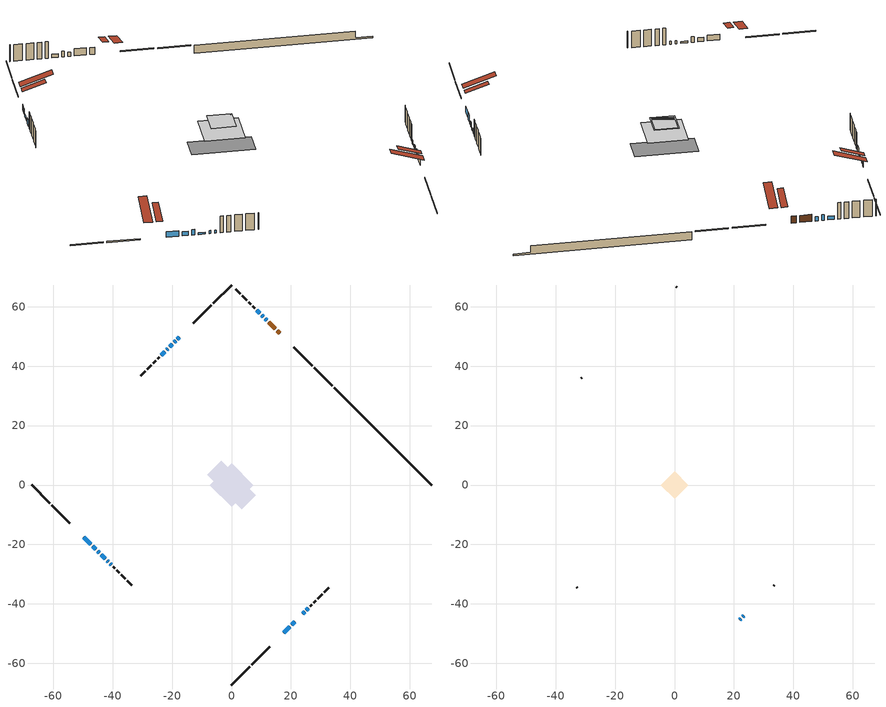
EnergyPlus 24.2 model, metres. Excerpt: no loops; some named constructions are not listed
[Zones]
conditioned space
 floor adiabatic (AdiabaticFloorConstruction): -7.36,0 0,7.36 7.36,0 0,-7.36 z3.05
 floor foundation (Slab1 construction): -8.19,3.48 -3.48,8.19 8.19,-3.48 3.48,-8.19 z-1.77
 wall outside (RimJoist1 construction): 0,-67.33 6.1,-61.23 / -67.33,0 -61.23,-6.1 / 0,67.33 -6.1,61.23 / 33.91,33.42 27.81,39.52 z0.61:0.91
 wall outside (RimJoist2 construction): 6.76,-60.57 12.9,-54.43 / -60.57,-6.76 -54.43,-12.9 / -6.76,60.57 -12.9,54.43 / 27.15,40.18 21.01,46.32 z0.61:0.91
 wall outside (AdiabaticWallConstruction 1): 16.3,51.03 15.37,51.96 / 14.72,52.61 12.51,54.81 z0.61:2.64
 wall outside (AdiabaticWallConstruction): 11.86,55.47 11.32,56.01 / -46.76,-20.57 -45.68,-21.65 / 25.24,-42.09 25.78,-41.55 z0.61:1.83; 10.66,56.67 10.23,57.1 / -17.61,49.71 -18.19,49.14 / -18.85,48.48 -19.28,48.05 / 17.62,-49.71 19.63,-47.7 / -49.71,-17.62 -47.41,-19.92 / -45.02,-22.31 -44.44,-22.88 / -22.47,44.86 -23.62,43.71 z0.61:2.24; 20.28,-47.04 21.36,-45.97 z0.61:2.59; -19.93,47.39 -20.8,46.53 z0.61:1.32; -21.45,45.88 -21.82,45.51 z0.61:1.17; 24.04,-43.29 24.58,-42.75 z0.61:1.22; -43.79,-23.54 -42.49,-24.83 z0.61:1.12; -41.84,-25.49 -41.48,-25.85 / -40.83,-26.5 -40.47,-26.86 z0.61:1.47; 9.57,57.75 8.42,58.91 z0.61:1.68
 wall outside (Wall1 construction): 26.43,-40.9 27,-40.33 / -39.82,-27.51 -39.25,-28.08 / -24.28,43.05 -24.84,42.49 / 7.77,59.56 7.2,60.13 z0.61:5.49
 wall outside (Wall2 construction): 27.65,-39.68 28.44,-38.88 / -38.6,-28.73 -37.8,-29.52 / -25.5,41.83 -26.29,41.04 / 6.55,60.78 5.75,61.57 z0.61:5.49
 wall outside (Wall3 construction): 29.1,-38.23 30.53,-36.8 / -37.15,-30.18 -35.72,-31.61 / -26.95,40.38 -28.37,38.95 / 5.1,62.23 3.67,63.66 z0.61:5.49
 wall outside (Wall4 construction): 31.18,-36.15 32.75,-34.58 / -35.07,-32.26 -33.5,-33.83 / -29.03,38.3 -30.6,36.73 / 3.02,64.31 1.45,65.88 z0.61:5.49
 wall foundation (FoundationWall1 construction): 34.57,32.76,-1.77 34.57,32.76,0.61 64.05,3.28,0.61 64.05,3.28,-1.31 67.33,0,-1.31 67.33,0,-1.77
 window (WindowConstruction): 11.86,55.47 11.32,56.01 z0.61:1.83
 window (WindowConstruction 5): 10.66,56.67 10.23,57.1 z0.61:2.23
 window (WindowConstruction 6): -17.62,49.71 -18.19,49.14 z0.61:2.23
 window (WindowConstruction 7): -18.85,48.48 -19.28,48.05 z0.61:2.23
 window (WindowConstruction 8): 17.62,-49.71 19.63,-47.7 z0.61:2.23
 window (WindowConstruction 9): 20.29,-47.04 21.36,-45.97 z0.61:2.59
 window (WindowConstruction 10): -49.71,-17.62 -47.41,-19.92 z0.61:2.23
 window (WindowConstruction 1): -46.75,-20.57 -45.68,-21.65 z0.61:1.83
 window (WindowConstruction 11): -45.02,-22.31 -44.44,-22.88 z0.61:2.23
 window (WindowConstruction 14): -19.94,47.39 -20.8,46.53 z0.61:1.32
 window (WindowConstruction 15): -21.45,45.87 -21.82,45.51 z0.61:1.17
 window (WindowConstruction 16): 24.04,-43.29 24.58,-42.75 z0.61:1.22
 window (WindowConstruction 17): -43.79,-23.54 -42.49,-24.83 z0.61:1.12
 window (WindowConstruction 2): -22.47,44.86 -23.62,43.71 z0.61:2.23
 window (WindowConstruction 3): 25.24,-42.09 25.78,-41.55 z0.61:1.83
 window (WindowConstruction 12): -41.84,-25.49 -41.48,-25.84 z0.61:1.47
 window (WindowConstruction 13): -40.83,-26.5 -40.47,-26.85 z0.61:1.47
 window (WindowConstruction 4): 9.57,57.75 8.42,58.91 z0.61:1.68
 door (Door): 16.3,51.03 15.37,51.95 z0.61:2.64
 door (Door 1): 14.72,52.61 12.51,54.81 z0.61:2.64
 ceiling adiabatic (AdiabaticFloorConstruction): 0,-7.36 7.36,0 0,7.36 -7.36,0 z3.05
 roof outside (Roof2 construction): 16.96,-50.37,5.49 12.56,-45.98,7.56 11.41,-47.13,7.56 15.8,-51.53,5.49; -50.37,-16.96,5.49 -45.98,-12.56,7.56 -47.13,-11.41,7.56 -51.53,-15.8,5.49; -16.96,50.37,5.49 -12.56,45.98,7.56 -11.41,47.13,7.56 -15.8,51.53,5.49; 16.95,50.38,5.49 12.56,45.98,7.56 13.72,44.82,7.56 18.11,49.22,5.49
attic - vented
 floor to conditioned space (Floor1 construction Reversed): -4.63,0 0,4.63 4.63,0 0,-4.63 z5.49
 floor to conditioned space (Floor2 construction Reversed): -4.09,0 0,4.09 4.09,0 0,-4.09 z5.49
 wall outside (AdiabaticWallConstruction): 22.02,-45.31 22.37,-44.95 z0.61:1.47; 23.03,-44.3 23.38,-43.94 z0.61:2.14
 wall outside (Wall5 construction): 33.41,-33.92 33.54,-33.79 / -32.84,-34.49 -32.71,-34.62 / -31.26,36.07 -31.39,35.94 / 0.79,66.54 0.66,66.67 z0.61:5.49
 window (WindowConstruction 18): 22.02,-45.31 22.37,-44.96 z0.61:1.47
 window (WindowConstruction 19): 23.03,-44.3 23.38,-43.95 z0.61:2.13
 roof outside (Roof1 construction): 15.14,-52.19,5.49 9.12,-46.17,8.32 7.54,-47.75,8.32 13.56,-53.77,5.49; -52.19,-15.14,5.49 -46.17,-9.12,8.32 -47.75,-7.54,8.32 -53.77,-13.56,5.49; -15.14,52.19,5.49 -9.12,46.17,8.32 -7.54,47.75,8.32 -13.56,53.77,5.49; 18.77,48.56,5.49 12.75,42.54,8.32 14.33,40.96,8.32 20.35,46.98,5.49
[Material] Roughness=Rough; Thermal Absorptance=0.9
Name | Thickness {m} | Conductivity {W/m-K} | Density {kg/m3} | Specific Heat {J/kg-K} | Solar Absorptance | Visible Absorptance
ceiling loosefill ins | 0.0846667 | 0.0480833 | 16.02 | 1046.75 | 0.7 | 0.7
ceiling stud and cavity | 0.1397 | 0.0918254 | 65.682 | 1177.47 | 0.7 | 0.7
ceiling stud and cavity 1 | 0.1397 | 0.708348 | 65.682 | 1177.47 | 0.7 | 0.7
gypsum board | 0.0127 | 0.160291 | 801 | 837.4 | 0.6 | 0.6
[Construction]
Floor1 construction: ceiling loosefill ins, ceiling stud and cavity, gypsum board
Floor2 construction: ceiling loosefill ins, ceiling stud and cavity 1, gypsum board
[EnergyManagementSystem:Program]
component_loads_program: Set loads_htg_walls = 0; Set loads_htg_rim_joists = 0; Set loads_htg_foundation_walls = 0; Set loads_htg_floors = 0; Set loads_htg_slabs = 0; Set loads_htg_ceilings = 0; Set loads_htg_roofs = 0; Set loads_htg_windows_conduction = 0; Set loads_htg_windows_solar = 0; Set loads_htg_doors = 0; Set loads_htg_skylights_conduction = 0; Set loads_htg_skylights_solar = 0; Set loads_htg_internal_mass = 0; Set loads_htg_intgains = 0; Set loads_htg_lighting = 0; Set loads_htg_infil = 0; Set loads_htg_mechvent = 0; Set loads_htg_natvent = 0; Set loads_htg_whf = 0; Set loads_htg_ducts = 0; Set loads_clg_walls = 0; Set loads_clg_rim_joists = 0; Set loads_clg_foundation_walls = 0; Set loads_clg_floors = 0; Set loads_clg_slabs = 0; Set loads_clg_ceilings = 0; Set loads_clg_roofs = 0; Set loads_clg_windows_conduction = 0; Set loads_clg_windows_solar = 0; Set loads_clg_doors = 0; Set loads_clg_skylights_conduction = 0; Set loads_clg_skylights_solar = 0; Set loads_clg_internal_mass = 0; Set loads_clg_intgains = 0; Set loads_clg_lighting = 0; Set loads_clg_infil = 0; Set loads_clg_mechvent = 0; Set loads_clg_natvent = 0; Set loads_clg_whf = 0; Set loads_clg_ducts = 0; Set hr_walls = 0; Set hr_walls = hr_walls + s_conv_18 + s_ig_18 + s_sol_18 + s_lgt_18 + s_surf_18; Set hr_walls = hr_walls + s_conv_19 + s_ig_19 + s_sol_19 + s_lgt_19 + s_surf_19; Set hr_walls = hr_walls + s_conv_20 + s_ig_20 + s_sol_20 + s_lgt_20 + s_surf_20; Set hr_walls = hr_walls + s_conv_21 + s_ig_21 + s_sol_21 + s_lgt_21 + s_surf_21; Set hr_walls = hr_walls + s_conv_22 + s_ig_22 + s_sol_22 + s_lgt_22 + s_surf_22; Set hr_walls = hr_walls + s_conv_23 + s_ig_23 + s_sol_23 + s_lgt_23 + s_surf_23; Set hr_walls = hr_walls + s_conv_24 + s_ig_24 + s_sol_24 + s_lgt_24 + s_surf_24; Set hr_walls = hr_walls + s_conv_25 + s_ig_25 + s_sol_25 + s_lgt_25 + s_surf_25; Set hr_walls = hr_walls + s_conv_26 + s_ig_26 + s_sol_26 + s_lgt_26 + s_surf_26; Set hr_walls = hr_walls + s_conv_27 + s_ig_27 + s_sol_27 + s_lgt_27 + s_surf_27; Set hr_walls = hr_walls + s_conv_28 + s_ig_28 + s_sol_28 + s_lgt_28 + s_surf_28; Set hr_walls = hr_walls + s_conv_29 + s_ig_29 + s_sol_29 + s_lgt_29 + s_surf_29; Set hr_walls = hr_walls + s_conv_30 + s_ig_30 + s_sol_30 + s_lgt_30 + s_surf_30; Set hr_walls = hr_walls + s_conv_31 + s_ig_31 + s_sol_31 + s_lgt_31 + s_surf_31; Set hr_walls = hr_walls + s_conv_32 + s_ig_32 + s_sol_32 + s_lgt_32 + s_surf_32; Set hr_walls = hr_walls + s_conv_33 + s_ig_33 + s_sol_33 + s_lgt_33 + s_surf_33; Set hr_rim_joists = 0; Set hr_rim_joists = hr_rim_joists + s_conv_5 + s_ig_5 + s_sol_5 + s_lgt_5 + s_surf_5; Set hr_rim_joists = hr_rim_joists + s_conv_6 + s_ig_6 + s_sol_6 + s_lgt_6 + s_surf_6; Set hr_rim_joists = hr_rim_joists + s_conv_7 + s_ig_7 + s_sol_7 + s_lgt_7 + s_surf_7; Set hr_rim_joists = hr_rim_joists + s_conv_8 + s_ig_8 + s_sol_8 + s_lgt_8 + s_surf_8; Set hr_rim_joists = hr_rim_joists + s_conv_9 + s_ig_9 + s_sol_9 + s_lgt_9 + s_surf_9; Set hr_rim_joists = hr_rim_joists + s_conv_10 + s_ig_10 + s_sol_10 + s_lgt_10 + s_surf_10; Set hr_rim_joists = hr_rim_joists + s_conv_11 + s_ig_11 + s_sol_11 + s_lgt_11 + s_surf_11; Set hr_rim_joists = hr_rim_joists + s_conv_12 + s_ig_12 + s_sol_12 + s_lgt_12 + s_surf_12; Set hr_foundation_walls = 0; Set hr_foundation_walls = hr_foundation_walls + s_conv_2 + s_ig_2 + s_sol_2 + s_lgt_2 + s_surf_2; Set hr_floors = 0; Set hr_slabs = 0; Set hr_slabs = hr_slabs + s_conv_17 + s_ig_17 + s_sol_17 + s_lgt_17 + s_surf_17; Set hr_ceilings = 0; Set hr_ceilings = hr_ceilings + s_conv + s_ig + s_sol + s_lgt + s_surf; Set hr_ceilings = hr_ceilings + s_conv_1 + s_ig_1 + s_sol_1 + s_lgt_1 + s_surf_1; Set hr_roofs = 0; Set hr_roofs = hr_roofs + s_conv_13 + s_ig_13 + s_sol_13 + s_lgt_13 + s_surf_13; Set hr_roofs = hr_roofs + s_conv_14 + s_ig_14 + s_sol_14 + s_lgt_14 + s_surf_14; Set hr_roofs = hr_roofs + s_conv_15 + s_ig_15 + s_sol_15 + s_lgt_15 + s_surf_15; Set hr_roofs = hr_roofs + s_conv_16 + s_ig_16 + s_sol_16 + s_lgt_16 + s_surf_16; Set hr_windows_conduction = 0; Set hr_windows_conduction = hr_windows_conduction + ss_conv_2; Set hr_windows_conduction = hr_windows_conduction + ss_ig_2; Set hr_windows_conduction = hr_windows_conduction + ss_surf_2; Set hr_windows_conduction = hr_windows_conduction + ss_conv_3; Set hr_windows_conduction = hr_windows_conduction + ss_ig_3; Set hr_windows_conduction = hr_windows_conduction + ss_surf_3; Set hr_windows_conduction = hr_windows_conduction + ss_conv_4; Set hr_windows_conduction = hr_windows_conduction + ss_ig_4; Set hr_windows_conduction = hr_windows_conduction + ss_surf_4; Set hr_windows_conduction = hr_windows_conduction + ss_conv_5; Set hr_windows_conduction = hr_windows_conduction + ss_ig_5; Set hr_windows_conduction = hr_windows_conduction + ss_surf_5; Set hr_windows_conduction = hr_windows_conduction + ss_conv_6; Set hr_windows_conduction = hr_windows_conduction + ss_ig_6; Set hr_windows_conduction = hr_windows_conduction + ss_surf_6; Set hr_windows_conduction = hr_windows_conduction + ss_conv_7; Set hr_windows_conduction = hr_windows_conduction + ss_ig_7; Set hr_windows_conduction = hr_windows_conduction + ss_surf_7; Set hr_windows_conduction = hr_windows_conduction + ss_conv_8; Set hr_windows_conduction = hr_windows_conduction + ss_ig_8; Set hr_windows_conduction = hr_windows_conduction + ss_surf_8; Set hr_windows_conduction = hr_windows_conduction + ss_conv_9; Set hr_windows_conduction = hr_windows_conduction + ss_ig_9; Set hr_windows_conduction = hr_windows_conduction + ss_surf_9; Set hr_windows_conduction = hr_windows_conduction + ss_conv_10; Set hr_windows_conduction = hr_windows_conduction + ss_ig_10; Set hr_windows_conduction = hr_windows_conduction + ss_surf_10; Set hr_windows_conduction = hr_windows_conduction + ss_conv_11; Set hr_windows_conduction = hr_windows_conduction + ss_ig_11; Set hr_windows_conduction = hr_windows_conduction + ss_surf_11; Set hr_windows_conduction = hr_windows_conduction + ss_conv_12; Set hr_windows_conduction = hr_windows_conduction + ss_ig_12; Set hr_windows_conduction = hr_windows_conduction + ss_surf_12; Set hr_windows_conduction = hr_windows_conduction + ss_conv_13; Set hr_windows_conduction = hr_windows_conduction + ss_ig_13; Set hr_windows_conduction = hr_windows_conduction + ss_surf_13; Set hr_windows_conduction = hr_windows_conduction + ss_conv_14; Set hr_windows_conduction = hr_windows_conduction + ss_ig_14; Set hr_windows_conduction = hr_windows_conduction + ss_surf_14; Set hr_windows_conduction = hr_windows_conduction + ss_conv_15; Set hr_windows_conduction = hr_windows_conduction + ss_ig_15; Set hr_windows_conduction = hr_windows_conduction + ss_surf_15; Set hr_windows_conduction = hr_windows_conduction + ss_conv_16; Set hr_windows_conduction = hr_windows_conduction + ss_ig_16; Set hr_windows_conduction = hr_windows_conduction + ss_surf_16; Set hr_windows_conduction = hr_windows_conduction + ss_conv_17; Set hr_windows_conduction = hr_windows_conduction + ss_ig_17; Set hr_windows_conduction = hr_windows_conduction + ss_surf_17; Set hr_windows_conduction = hr_windows_conduction + ss_conv_18; Set hr_windows_conduction = hr_windows_conduction + ss_ig_18; Set hr_windows_conduction = hr_windows_conduction + ss_surf_18; Set hr_windows_conduction = hr_windows_conduction + ss_conv_19; Set hr_windows_conduction = hr_windows_conduction + ss_ig_19; Set hr_windows_conduction = hr_windows_conduction + ss_surf_19; Set hr_windows_solar = 0; Set hr_windows_solar = hr_windows_solar - ss_trans_in * ZoneTimestep * 3600 + ss_back_out * ZoneTimestep * 3600 + ss_trans_out * ZoneTimestep * 3600; Set hr_windows_solar = hr_windows_solar - ss_trans_in_1 * ZoneTimestep * 3600 + ss_back_out_1 * ZoneTimestep * 3600 + ss_trans_out_1 * ZoneTimestep * 3600; Set hr_windows_solar = hr_windows_solar - ss_trans_in_2 * ZoneTimestep * 3600 + ss_back_out_2 * ZoneTimestep * 3600 + ss_trans_out_2 * ZoneTimestep * 3600; Set hr_windows_solar = hr_windows_solar - ss_trans_in_3 * ZoneTimestep * 3600 + ss_back_out_3 * ZoneTimestep * 3600 + ss_trans_out_3 * ZoneTimestep * 3600; Set hr_windows_solar = hr_windows_solar - ss_trans_in_4 * ZoneTimestep * 3600 + ss_back_out_4 * ZoneTimestep * 3600 + ss_trans_out_4 * ZoneTimestep * 3600; Set hr_windows_solar = hr_windows_solar - ss_trans_in_5 * ZoneTimestep * 3600 + ss_back_out_5 * ZoneTimestep * 3600 + ss_trans_out_5 * ZoneTimestep * 3600; Set hr_windows_solar = hr_windows_solar - ss_trans_in_6 * ZoneTimestep * 3600 + ss_back_out_6 * ZoneTimestep * 3600 + ss_trans_out_6 * ZoneTimestep * 3600; Set hr_windows_solar = hr_windows_solar - ss_trans_in_7 * ZoneTimestep * 3600 + ss_back_out_7 * ZoneTimestep * 3600 + ss_trans_out_7 * ZoneTimestep * 3600; Set hr_windows_solar = hr_windows_solar - ss_trans_in_8 * ZoneTimestep * 3600 + ss_back_out_8 * ZoneTimestep * 3600 + ss_trans_out_8 * ZoneTimestep * 3600; Set hr_windows_solar = hr_windows_solar - ss_trans_in_9 * ZoneTimestep * 3600 + ss_back_out_9 * ZoneTimestep * 3600 + ss_trans_out_9 * ZoneTimestep * 3600; Set hr_windows_solar = hr_windows_solar - ss_trans_in_10 * ZoneTimestep * 3600 + ss_back_out_10 * ZoneTimestep * 3600 + ss_trans_out_10 * ZoneTimestep * 3600; Set hr_windows_solar = hr_windows_solar - ss_trans_in_11 * ZoneTimestep * 3600 + ss_back_out_11 * ZoneTimestep * 3600 + ss_trans_out_11 * ZoneTimestep * 3600; Set hr_windows_solar = hr_windows_solar - ss_trans_in_12 * ZoneTimestep * 3600 + ss_back_out_12 * ZoneTimestep * 3600 + ss_trans_out_12 * ZoneTimestep * 3600; Set hr_windows_solar = hr_windows_solar - ss_trans_in_13 * ZoneTimestep * 3600 + ss_back_out_13 * ZoneTimestep * 3600 + ss_trans_out_13 * ZoneTimestep * 3600; Set hr_windows_solar = hr_windows_solar - ss_trans_in_14 * ZoneTimestep * 3600 + ss_back_out_14 * ZoneTimestep * 3600 + ss_trans_out_14 * ZoneTimestep * 3600; Set hr_windows_solar = hr_windows_solar - ss_trans_in_15 * ZoneTimestep * 3600 + ss_back_out_15 * ZoneTimestep * 3600 + ss_trans_out_15 * ZoneTimestep * 3600; Set hr_windows_solar = hr_windows_solar - ss_trans_in_16 * ZoneTimestep * 3600 + ss_back_out_16 * ZoneTimestep * 3600 + ss_trans_out_16 * ZoneTimestep * 3600; Set hr_windows_solar = hr_windows_solar - ss_trans_in_17 * ZoneTimestep * 3600 + ss_back_out_17 * ZoneTimestep * 3600 + ss_trans_out_17 * ZoneTimestep * 3600; Set hr_doors = 0; Set hr_doors = hr_doors + ss_sol; Set hr_doors = hr_doors + ss_lgt; Set hr_doors = hr_doors + ss_conv; Set hr_doors = hr_doors + ss_ig; Set hr_doors = hr_doors + ss_surf; Set hr_doors = hr_doors + ss_sol_1; Set hr_doors = hr_doors + ss_lgt_1; Set hr_doors = hr_doors + ss_conv_1; Set hr_doors = hr_doors + ss_ig_1; Set hr_doors = hr_doors + ss_surf_1; Set hr_skylights_conduction = 0; Set hr_skylights_solar = 0; Set hr_internal_mass = 0; Set hr_internal_mass = hr_internal_mass + s_conv_3 + s_ig_3 + s_sol_3 + s_lgt_3 + s_surf_3; Set hr_internal_mass = hr_internal_mass + s_conv_4 + s_ig_4 + s_sol_4 + s_lgt_4 + s_surf_4; Set hr_internal_mass = hr_internal_mass + im_conv + im_ig + im_sol + im_lgt + im_surf; Set hr_internal_mass = hr_internal_mass + im_conv_1 + im_ig_1 + im_sol_1 + im_lgt_1 + im_surf_1; Set hr_intgains = 0; Set hr_intgains = hr_intgains - ig_ee_conv - ig_ee_rad - ig_ee_conv_1 - ig_ee_rad_1 - ig_ee_conv_2 - ig_ee_rad_2 - ig_ee_conv_3 - ig_ee_rad_3 - ig_ee_conv_4 - ig_ee_rad_4 - ig_ee_conv_5 - ig_ee_rad_5 - ig_ee_conv_6 - ig_ee_rad_6 - ig_oe_conv - ig_oe_rad - ig_oe_conv_1 - ig_oe_rad_1 - ig_oe_conv_2 - ig_oe_rad_2 - ig_oe_conv_3 - ig_oe_rad_3 - ig_oe_conv_4 - ig_oe_rad_4 - ig_ppl_conv - ig_ppl_rad; Set hr_lighting = 0; Set hr_lighting = hr_lighting - ig_lgt_conv - ig_lgt_rad - ig_lgt_vis; Set hr_infil = 0; Set hr_infil = hr_infil - airflow_gain + airflow_loss; Set hr_natvent = 0; Set hr_natvent = hr_natvent - airflow_gain_1 + airflow_loss_1; Set hr_whf = 0; Set hr_whf = hr_whf - airflow_gain_2 + airflow_loss_2; Set hr_mechvent = 0; Set hr_mechvent = hr_mechvent - mv_conv - mv_rad - mv_conv_1 - mv_rad_1 - mv_conv_2 - mv_rad_2 - mv_conv_3 - mv_rad_3; Set hr_ducts = 0; Set hr_intgains = hr_intgains + dhw_loss * (1.0*(1-dhw_rtf) + 1.0*dhw_rtf); Set htg_mode = 0; Set clg_mode = 0; If (htg_load_cond > 0); Set htg_mode = 1.0; ElseIf (clg_load_cond > 0); Set clg_mode = 1.0; Else; Set htg_season = 0; Set clg_season = 0; If ((DayOfYear >= 1) && (DayOfYear <= 365)); Set clg_season = 1; EndIf; If ((DayOfYear >= 1) && (DayOfYear <= 365)); Set htg_season = 1; EndIf; If ((airflow_gain_1 <> 0) || (airflow_loss_1 <> 0)) && (clg_season == 1); Set clg_mode = 1.0; ElseIf ((airflow_gain_2 <> 0) || (airflow_loss_2 <> 0)) && (clg_season == 1); Set clg_mode = 1.0; Else; Set Tmid_setpoint = (htg_sp_s_1 + clg_sp_s_1) / 2; If (tin_s_1 > Tmid_setpoint) && (clg_season == 1); Set clg_mode = 1.0; ElseIf (tin_s_1 < Tmid_setpoint) && (htg_season == 1); Set htg_mode = 1.0; EndIf; EndIf; EndIf; Set loads_htg_walls = loads_htg_walls + (hr_walls * htg_mode * 1); Set loads_htg_rim_joists = loads_htg_rim_joists + (hr_rim_joists * htg_mode * 1); Set loads_htg_foundation_walls = loads_htg_foundation_walls + (hr_foundation_walls * htg_mode * 1); Set loads_htg_floors = loads_htg_floors + (hr_floors * htg_mode * 1); Set loads_htg_slabs = loads_htg_slabs + (hr_slabs * htg_mode * 1); Set loads_htg_ceilings = loads_htg_ceilings + (hr_ceilings * htg_mode * 1); Set loads_htg_roofs = loads_htg_roofs + (hr_roofs * htg_mode * 1); Set loads_htg_windows_conduction = loads_htg_windows_conduction + (hr_windows_conduction * htg_mode * 1); Set loads_htg_windows_solar = loads_htg_windows_solar + (hr_windows_solar * htg_mode * 1); Set loads_htg_doors = loads_htg_doors + (hr_doors * htg_mode * 1); Set loads_htg_skylights_conduction = loads_htg_skylights_conduction + (hr_skylights_conduction * htg_mode * 1); Set loads_htg_skylights_solar = loads_htg_skylights_solar + (hr_skylights_solar * htg_mode * 1); Set loads_htg_internal_mass = loads_htg_internal_mass + (hr_internal_mass * htg_mode * 1); Set loads_htg_intgains = loads_htg_intgains + (hr_intgains * htg_mode * 1); Set loads_htg_lighting = loads_htg_lighting + (hr_lighting * htg_mode * 1); Set loads_htg_infil = loads_htg_infil + (hr_infil * htg_mode * 1); Set loads_htg_mechvent = loads_htg_mechvent + (hr_mechvent * htg_mode * 1); Set loads_htg_natvent = loads_htg_natvent + (hr_natvent * htg_mode * 1); Set loads_htg_whf = loads_htg_whf + (hr_whf * htg_mode * 1); Set loads_htg_ducts = loads_htg_ducts + (hr_ducts * htg_mode * 1); Set loads_clg_walls = loads_clg_walls + (-hr_walls * clg_mode * 1); Set loads_clg_rim_joists = loads_clg_rim_joists + (-hr_rim_joists * clg_mode * 1); Set loads_clg_foundation_walls = loads_clg_foundation_walls + (-hr_foundation_walls * clg_mode * 1); Set loads_clg_floors = loads_clg_floors + (-hr_floors * clg_mode * 1); Set loads_clg_slabs = loads_clg_slabs + (-hr_slabs * clg_mode * 1); Set loads_clg_ceilings = loads_clg_ceilings + (-hr_ceilings * clg_mode * 1); Set loads_clg_roofs = loads_clg_roofs + (-hr_roofs * clg_mode * 1); Set loads_clg_windows_conduction = loads_clg_windows_conduction + (-hr_windows_conduction * clg_mode * 1); Set loads_clg_windows_solar = loads_clg_windows_solar + (-hr_windows_solar * clg_mode * 1); Set loads_clg_doors = loads_clg_doors + (-hr_doors * clg_mode * 1); Set loads_clg_skylights_conduction = loads_clg_skylights_conduction + (-hr_skylights_conduction * clg_mode * 1); Set loads_clg_skylights_solar = loads_clg_skylights_solar + (-hr_skylights_solar * clg_mode * 1); Set loads_clg_internal_mass = loads_clg_internal_mass + (-hr_internal_mass * clg_mode * 1); Set loads_clg_intgains = loads_clg_intgains + (-hr_intgains * clg_mode * 1); Set loads_clg_lighting = loads_clg_lighting + (-hr_lighting * clg_mode * 1); Set loads_clg_infil = loads_clg_infil + (-hr_infil * clg_mode * 1); Set loads_clg_mechvent = loads_clg_mechvent + (-hr_mechvent * clg_mode * 1); Set loads_clg_natvent = loads_clg_natvent + (-hr_natvent * clg_mode * 1); Set loads_clg_whf = loads_clg_whf + (-hr_whf * clg_mode * 1); Set loads_clg_ducts = loads_clg_ducts + (-hr_ducts * clg_mode * 1)
unmet_hours_program: Set htg_unmet_hours = 0; Set clg_unmet_hours = 0; Set unit_htg_unmet_hours = 0; If ((DayOfYear >= 1) && (DayOfYear <= 365)); Set unit_htg_unmet_hours = unit_htg_unmet_hours + conditioned_space_htg_unmet_s; If unit_htg_unmet_hours > htg_unmet_hours; Set htg_unmet_hours = unit_htg_unmet_hours; EndIf; EndIf; Set unit_clg_unmet_hours = 0; If ((DayOfYear >= 1) && (DayOfYear <= 365)); Set unit_clg_unmet_hours = unit_clg_unmet_hours + conditioned_space_clg_unmet_s; If unit_clg_unmet_hours > clg_unmet_hours; Set clg_unmet_hours = unit_clg_unmet_hours; EndIf; EndIf
water_heater_EC_adj: If WarmupFlag == 0; Set dhw_e_cons = water_heater_energy + water_heater_on_cycle_parasitic + water_heater_off_cycle_parasitic; Set water_heater_ec_adj_act = 0.0 * dhw_e_cons / 1; EndIf
[EnergyManagementSystem:ProgramCallingManager]
air_source_heat_pump_supply_fan_disaggregate_program_calling_manager: EndOfSystemTimestepBeforeHVACReporting; air_source_heat_pump_supply_fan_disaggregate_program
component_loads_program_calling_manager: EndOfZoneTimestepAfterZoneReporting; component_loads_program
fridge_schedule_program_calling_manager: BeginZoneTimestepAfterInitHeatBalance; fridge_schedule_program
furnace_supply_fan_disaggregate_program_calling_manager: EndOfSystemTimestepBeforeHVACReporting; furnace_supply_fan_disaggregate_program
infil_program_calling_manager: BeginZoneTimestepAfterInitHeatBalance; infil_program
natural_vent_program_calling_manager: BeginZoneTimestepAfterInitHeatBalance; natural_vent_program
total_airflows_program_calling_manager: EndOfZoneTimestepAfterZoneReporting; total_airflows_program
total_loads_program_calling_manager: EndOfZoneTimestepAfterZoneReporting; total_loads_program
unit_heater_supply_fan_disaggregate_program_calling_manager: EndOfSystemTimestepBeforeHVACReporting; unit_heater_supply_fan_disaggregate_program
unmet_hours_program_calling_manager: EndOfZoneTimestepBeforeZoneReporting; unmet_hours_program
water_heater_EC_adj_ProgramManager: EndOfSystemTimestepBeforeHVACReporting; water_heater_EC_adj
[EnergyManagementSystem:OutputVariable] Type of Data in Variable=Summed
Name | EMS Variable | Update Frequency | EMS Program or Subroutine | Units
air source heat pump supply fan disaggregate clg | air_source_heat_pump_supply_fan_clg | SystemTimestep | air_source_heat_pump_supply_fan_disaggregate_program | J
air source heat pump supply fan disaggregate htg backup | air_source_heat_pump_supply_fan_backup_htg | SystemTimestep | air_source_heat_pump_supply_fan_disaggregate_program | J
air source heat pump supply fan disaggregate htg primary | air_source_heat_pump_supply_fan_primary_htg | SystemTimestep | air_source_heat_pump_supply_fan_disaggregate_program | J
furnace supply fan disaggregate htg primary | furnace_supply_fan_primary_htg | SystemTimestep | furnace_supply_fan_disaggregate_program | J
unit heater supply fan disaggregate htg primary | unit_heater_supply_fan_primary_htg | SystemTimestep | unit_heater_supply_fan_disaggregate_program | J
loads_htg_tot_peakload_outvar; loads_htg_tot_annual_outvar; Energy Management System Output Variable 1; Energy Management System Output Variable 45 | loads_htg_tot | ZoneTimestep | total_loads_program | J
loads_clg_tot_peakload_outvar; loads_clg_tot_annual_outvar; Energy Management System Output Variable 2; Energy Management System Output Variable 46 | loads_clg_tot | ZoneTimestep | total_loads_program | J
htg_unmet_hours_annual_outvar; Energy Management System Output Variable 3 | htg_unmet_hours | ZoneTimestep | unmet_hours_program | hr
clg_unmet_hours_annual_outvar; Energy Management System Output Variable 4 | clg_unmet_hours | ZoneTimestep | unmet_hours_program | hr
loads_htg_roofs_annual_outvar; Energy Management System Output Variable 5 | loads_htg_roofs | ZoneTimestep | component_loads_program | J
loads_htg_ceilings_annual_outvar; Energy Management System Output Variable 6 | loads_htg_ceilings | ZoneTimestep | component_loads_program | J
loads_htg_walls_annual_outvar; Energy Management System Output Variable 7 | loads_htg_walls | ZoneTimestep | component_loads_program | J
loads_htg_rim_joists_annual_outvar; Energy Management System Output Variable 8 | loads_htg_rim_joists | ZoneTimestep | component_loads_program | J
loads_htg_foundation_walls_annual_outvar; Energy Management System Output Variable 9 | loads_htg_foundation_walls | ZoneTimestep | component_loads_program | J
loads_htg_doors_annual_outvar; Energy Management System Output Variable 10 | loads_htg_doors | ZoneTimestep | component_loads_program | J
loads_htg_windows_conduction_annual_outvar; Energy Management System Output Variable 11 | loads_htg_windows_conduction | ZoneTimestep | component_loads_program | J
loads_htg_windows_solar_annual_outvar; Energy Management System Output Variable 12 | loads_htg_windows_solar | ZoneTimestep | component_loads_program | J
loads_htg_skylights_conduction_annual_outvar; Energy Management System Output Variable 13 | loads_htg_skylights_conduction | ZoneTimestep | component_loads_program | J
loads_htg_skylights_solar_annual_outvar; Energy Management System Output Variable 14 | loads_htg_skylights_solar | ZoneTimestep | component_loads_program | J
loads_htg_floors_annual_outvar; Energy Management System Output Variable 15 | loads_htg_floors | ZoneTimestep | component_loads_program | J
loads_htg_slabs_annual_outvar; Energy Management System Output Variable 16 | loads_htg_slabs | ZoneTimestep | component_loads_program | J
loads_htg_internal_mass_annual_outvar; Energy Management System Output Variable 17 | loads_htg_internal_mass | ZoneTimestep | component_loads_program | J
loads_htg_infil_annual_outvar; Energy Management System Output Variable 18 | loads_htg_infil | ZoneTimestep | component_loads_program | J
loads_htg_natvent_annual_outvar; Energy Management System Output Variable 19 | loads_htg_natvent | ZoneTimestep | component_loads_program | J
loads_htg_mechvent_annual_outvar; Energy Management System Output Variable 20 | loads_htg_mechvent | ZoneTimestep | component_loads_program | J
loads_htg_whf_annual_outvar; Energy Management System Output Variable 21 | loads_htg_whf | ZoneTimestep | component_loads_program | J
loads_htg_ducts_annual_outvar; Energy Management System Output Variable 22 | loads_htg_ducts | ZoneTimestep | component_loads_program | J
loads_htg_intgains_annual_outvar; Energy Management System Output Variable 23 | loads_htg_intgains | ZoneTimestep | component_loads_program | J
loads_htg_lighting_annual_outvar; Energy Management System Output Variable 24 | loads_htg_lighting | ZoneTimestep | component_loads_program | J
loads_clg_roofs_annual_outvar; Energy Management System Output Variable 25 | loads_clg_roofs | ZoneTimestep | component_loads_program | J
loads_clg_ceilings_annual_outvar; Energy Management System Output Variable 26 | loads_clg_ceilings | ZoneTimestep | component_loads_program | J
loads_clg_walls_annual_outvar; Energy Management System Output Variable 27 | loads_clg_walls | ZoneTimestep | component_loads_program | J
loads_clg_rim_joists_annual_outvar; Energy Management System Output Variable 28 | loads_clg_rim_joists | ZoneTimestep | component_loads_program | J
loads_clg_foundation_walls_annual_outvar; Energy Management System Output Variable 29 | loads_clg_foundation_walls | ZoneTimestep | component_loads_program | J
loads_clg_doors_annual_outvar; Energy Management System Output Variable 30 | loads_clg_doors | ZoneTimestep | component_loads_program | J
loads_clg_windows_conduction_annual_outvar; Energy Management System Output Variable 31 | loads_clg_windows_conduction | ZoneTimestep | component_loads_program | J
loads_clg_windows_solar_annual_outvar; Energy Management System Output Variable 32 | loads_clg_windows_solar | ZoneTimestep | component_loads_program | J
loads_clg_skylights_conduction_annual_outvar; Energy Management System Output Variable 33 | loads_clg_skylights_conduction | ZoneTimestep | component_loads_program | J
loads_clg_skylights_solar_annual_outvar; Energy Management System Output Variable 34 | loads_clg_skylights_solar | ZoneTimestep | component_loads_program | J
loads_clg_floors_annual_outvar; Energy Management System Output Variable 35 | loads_clg_floors | ZoneTimestep | component_loads_program | J
loads_clg_slabs_annual_outvar; Energy Management System Output Variable 36 | loads_clg_slabs | ZoneTimestep | component_loads_program | J
loads_clg_internal_mass_annual_outvar; Energy Management System Output Variable 37 | loads_clg_internal_mass | ZoneTimestep | component_loads_program | J
loads_clg_infil_annual_outvar; Energy Management System Output Variable 38 | loads_clg_infil | ZoneTimestep | component_loads_program | J
loads_clg_natvent_annual_outvar; Energy Management System Output Variable 39 | loads_clg_natvent | ZoneTimestep | component_loads_program | J
loads_clg_mechvent_annual_outvar; Energy Management System Output Variable 40 | loads_clg_mechvent | ZoneTimestep | component_loads_program | J
loads_clg_whf_annual_outvar; Energy Management System Output Variable 41 | loads_clg_whf | ZoneTimestep | component_loads_program | J
loads_clg_ducts_annual_outvar; Energy Management System Output Variable 42 | loads_clg_ducts | ZoneTimestep | component_loads_program | J
loads_clg_intgains_annual_outvar; Energy Management System Output Variable 43 | loads_clg_intgains | ZoneTimestep | component_loads_program | J
loads_clg_lighting_annual_outvar; Energy Management System Output Variable 44 | loads_clg_lighting | ZoneTimestep | component_loads_program | J
[Schedule:Day:Interval]
interior lighting schedule day: No, 01:00, 0.108182, 04:00, 0.0901515, 05:00, 0.0991667, 06:00, 0.162273, 07:00, 0.270455, 08:00, 0.342576, 10:00, 0.369621, 11:00, 0.351591, 12:00, 0.333561, 13:00, 0.324545, 14:00, 0.31553, 15:00, 0.333561, 16:00, 0.369621, 17:00, 0.450758, 18:00, 0.585985, 19:00, 0.775303, 20:00, 0.955606, 21:00, 0.991667, 22:00, 0.712197, 23:00, 0.360606, 24:00, 0.162273
interior lighting schedule day 1: No, 01:00, 0.100909, 04:00, 0.0840909, 05:00, 0.0925, 06:00, 0.151364, 07:00, 0.252273, 08:00, 0.319545, 10:00, 0.344773, 11:00, 0.327955, 12:00, 0.311136, 13:00, 0.302727, 14:00, 0.294318, 15:00, 0.311136, 16:00, 0.344773, 17:00, 0.420455, 18:00, 0.546591, 19:00, 0.723182, 20:00, 0.891364, 21:00, 0.925, 22:00, 0.664318, 23:00, 0.336364, 24:00, 0.151364
interior lighting schedule day 2: No, 01:00, 0.0927273, 04:00, 0.0772727, 05:00, 0.085, 06:00, 0.139091, 07:00, 0.231818, 08:00, 0.293636, 10:00, 0.316818, 11:00, 0.301364, 12:00, 0.285909, 13:00, 0.278182, 14:00, 0.270455, 15:00, 0.285909, 16:00, 0.316818, 17:00, 0.386364, 18:00, 0.502273, 19:00, 0.664545, 20:00, 0.819091, 21:00, 0.85, 22:00, 0.610455, 23:00, 0.309091, 24:00, 0.139091
interior lighting schedule day 3: No, 01:00, 0.0845455, 04:00, 0.0704545, 05:00, 0.0775, 06:00, 0.126818, 07:00, 0.211364, 08:00, 0.267727, 10:00, 0.288864, 11:00, 0.274773, 12:00, 0.260682, 13:00, 0.253636, 14:00, 0.246591, 15:00, 0.260682, 16:00, 0.288864, 17:00, 0.352273, 18:00, 0.457955, 19:00, 0.605909, 20:00, 0.746818, 21:00, 0.775, 22:00, 0.556591, 23:00, 0.281818, 24:00, 0.126818
interior lighting schedule day 4: No, 01:00, 0.0763636, 04:00, 0.0636364, 05:00, 0.07, 06:00, 0.114545, 07:00, 0.190909, 08:00, 0.241818, 10:00, 0.260909, 11:00, 0.248182, 12:00, 0.235455, 13:00, 0.229091, 14:00, 0.222727, 15:00, 0.235455, 16:00, 0.260909, 17:00, 0.318182, 18:00, 0.413636, 19:00, 0.547273, 20:00, 0.674545, 21:00, 0.7, 22:00, 0.502727, 23:00, 0.254545, 24:00, 0.114545
interior lighting schedule day 5: No, 01:00, 0.0727273, 04:00, 0.0606061, 05:00, 0.0666667, 06:00, 0.109091, 07:00, 0.181818, 08:00, 0.230303, 10:00, 0.248485, 11:00, 0.236364, 12:00, 0.224242, 13:00, 0.218182, 14:00, 0.212121, 15:00, 0.224242, 16:00, 0.248485, 17:00, 0.30303, 18:00, 0.393939, 19:00, 0.521212, 20:00, 0.642424, 21:00, 0.666667, 22:00, 0.478788, 23:00, 0.242424, 24:00, 0.109091
interior lighting schedule day 6: No, 01:00, 0.0745455, 04:00, 0.0621212, 05:00, 0.0683333, 06:00, 0.111818, 07:00, 0.186364, 08:00, 0.236061, 10:00, 0.254697, 11:00, 0.242273, 12:00, 0.229848, 13:00, 0.223636, 14:00, 0.217424, 15:00, 0.229848, 16:00, 0.254697, 17:00, 0.310606, 18:00, 0.403788, 19:00, 0.534242, 20:00, 0.658485, 21:00, 0.683333, 22:00, 0.490758, 23:00, 0.248485, 24:00, 0.111818
interior lighting schedule day 7: No, 01:00, 0.08, 04:00, 0.0666667, 05:00, 0.0733333, 06:00, 0.12, 07:00, 0.2, 08:00, 0.253333, 10:00, 0.273333, 11:00, 0.26, 12:00, 0.246667, 13:00, 0.24, 14:00, 0.233333, 15:00, 0.246667, 16:00, 0.273333, 17:00, 0.333333, 18:00, 0.433333, 19:00, 0.573333, 20:00, 0.706667, 21:00, 0.733333, 22:00, 0.526667, 23:00, 0.266667, 24:00, 0.12
interior lighting schedule day 8: No, 01:00, 0.0890909, 04:00, 0.0742424, 05:00, 0.0816667, 06:00, 0.133636, 07:00, 0.222727, 08:00, 0.282121, 10:00, 0.304394, 11:00, 0.289545, 12:00, 0.274697, 13:00, 0.267273, 14:00, 0.259848, 15:00, 0.274697, 16:00, 0.304394, 17:00, 0.371212, 18:00, 0.482576, 19:00, 0.638485, 20:00, 0.78697, 21:00, 0.816667, 22:00, 0.586515, 23:00, 0.29697, 24:00, 0.133636
interior lighting schedule day 9: No, 01:00, 0.0972727, 04:00, 0.0810606, 05:00, 0.0891667, 06:00, 0.145909, 07:00, 0.243182, 08:00, 0.30803, 10:00, 0.332348, 11:00, 0.316136, 12:00, 0.299924, 13:00, 0.291818, 14:00, 0.283712, 15:00, 0.299924, 16:00, 0.332348, 17:00, 0.405303, 18:00, 0.526894, 19:00, 0.697121, 20:00, 0.859242, 21:00, 0.891667, 22:00, 0.640379, 23:00, 0.324242, 24:00, 0.145909
interior lighting schedule day 10: No, 01:00, 0.105455, 04:00, 0.0878788, 05:00, 0.0966667, 06:00, 0.158182, 07:00, 0.263636, 08:00, 0.333939, 10:00, 0.360303, 11:00, 0.342727, 12:00, 0.325152, 13:00, 0.316364, 14:00, 0.307576, 15:00, 0.325152, 16:00, 0.360303, 17:00, 0.439394, 18:00, 0.571212, 19:00, 0.755758, 20:00, 0.931515, 21:00, 0.966667, 22:00, 0.694242, 23:00, 0.351515, 24:00, 0.158182
interior lighting schedule day 11: No, 01:00, 0.109091, 04:00, 0.0909091, 05:00, 0.1, 06:00, 0.163636, 07:00, 0.272727, 08:00, 0.345455, 10:00, 0.372727, 11:00, 0.354545, 12:00, 0.336364, 13:00, 0.327273, 14:00, 0.318182, 15:00, 0.336364, 16:00, 0.372727, 17:00, 0.454545, 18:00, 0.590909, 19:00, 0.781818, 20:00, 0.963636, 21:00, 1, 22:00, 0.718182, 23:00, 0.363636, 24:00, 0.163636
interior lighting schedule default day; occupants schedule default day; clothes dryer schedule default day; cooking range schedule default day; misc plug loads schedule default day; general water use schedule default day; clothes dryer exhaust 0 schedule default day; cooling season schedule day; cooling season schedule day 2; cooling season schedule default day; exterior lighting schedule default day; natural vent schedule default day: No, 24:00, 0
occupants schedule day: No, 05:00, 0.426829, 06:00, 0.719512, 07:00, 1, 08:00, 0.670732, 09:00, 0.329268, 14:00, 0.170732, 15:00, 0.231707, 16:00, 0.329268, 17:00, 0.5, 18:00, 0.670732, 19:00, 0.829268, 21:00, 1, 22:00, 0.853659, 23:00, 0.646341, 24:00, 0.426829
clothes dryer schedule day; clothes dryer exhaust 0 schedule day: No, 01:00, 0.123457, 02:00, 0.0740741, 03:00, 0.0493827, 04:00, 0.0246914, 05:00, 0.0493827, 06:00, 0.0740741, 07:00, 0.197531, 08:00, 0.395062, 09:00, 0.592593, 10:00, 0.839506, 11:00, 0.962963, 12:00, 1, 13:00, 0.91358, 14:00, 0.82716, 15:00, 0.716049, 16:00, 0.753086, 17:00, 0.679012, 18:00, 0.666667, 20:00, 0.62963, 21:00, 0.641975, 22:00, 0.666667, 23:00, 0.54321, 24:00, 0.296296
cooking range schedule day: No, 05:00, 0.0597015, 06:00, 0.11194, 07:00, 0.171642, 08:00, 0.291045, 11:00, 0.343284, 12:00, 0.402985, 13:00, 0.462687, 14:00, 0.343284, 15:00, 0.291045, 16:00, 0.402985, 17:00, 0.567164, 18:00, 1, 19:00, 0.850746, 20:00, 0.432836, 21:00, 0.291045, 22:00, 0.231343, 23:00, 0.171642, 24:00, 0.11194
misc plug loads schedule day: No, 06:00, 0.705882, 07:00, 0.745098, 08:00, 0.803922, 15:00, 0.823529, 16:00, 0.862745, 17:00, 0.921569, 18:00, 0.980392, 19:00, 1, 20:00, 0.980392, 21:00, 0.941176, 22:00, 0.862745, 23:00, 0.784314, 24:00, 0.72549
general water use schedule day: No, 01:00, 0.315068, 03:00, 0.287671, 04:00, 0.342466, 05:00, 0.369863, 06:00, 0.520548, 07:00, 0.60274, 08:00, 0.534247, 10:00, 0.506849, 11:00, 0.465753, 14:00, 0.479452, 15:00, 0.534247, 16:00, 0.589041, 17:00, 0.69863, 18:00, 0.876712, 19:00, 0.890411, 20:00, 0.986301, 21:00, 1, 22:00, 0.863014, 23:00, 0.616438, 24:00, 0.465753
cooling season schedule day 1: No, 24:00, 1
exterior lighting schedule day: No, 01:00, 0.566667, 03:00, 0.524167, 05:00, 0.495833, 06:00, 0.5525, 07:00, 0.623333, 08:00, 0.580833, 09:00, 0.439167, 10:00, 0.354167, 12:00, 0.34, 13:00, 0.354167, 14:00, 0.396667, 15:00, 0.425, 16:00, 0.495833, 17:00, 0.623333, 18:00, 0.793333, 19:00, 0.906667, 20:00, 0.963333, 21:00, 0.991667, 22:00, 0.920833, 23:00, 0.793333, 24:00, 0.665833
exterior lighting schedule day 1: No, 01:00, 0.528571, 03:00, 0.488929, 05:00, 0.4625, 06:00, 0.515357, 07:00, 0.581429, 08:00, 0.541786, 09:00, 0.409643, 10:00, 0.330357, 12:00, 0.317143, 13:00, 0.330357, 14:00, 0.37, 15:00, 0.396429, 16:00, 0.4625, 17:00, 0.581429, 18:00, 0.74, 19:00, 0.845714, 20:00, 0.898571, 21:00, 0.925, 22:00, 0.858929, 23:00, 0.74, 24:00, 0.621071
exterior lighting schedule day 10: No, 01:00, 0.552381, 03:00, 0.510952, 05:00, 0.483333, 06:00, 0.538571, 07:00, 0.607619, 08:00, 0.56619, 09:00, 0.428095, 10:00, 0.345238, 12:00, 0.331429, 13:00, 0.345238, 14:00, 0.386667, 15:00, 0.414286, 16:00, 0.483333, 17:00, 0.607619, 18:00, 0.773333, 19:00, 0.88381, 20:00, 0.939048, 21:00, 0.966667, 22:00, 0.897619, 23:00, 0.773333, 24:00, 0.649048
exterior lighting schedule day 11: No, 01:00, 0.571429, 03:00, 0.528571, 05:00, 0.5, 06:00, 0.557143, 07:00, 0.628571, 08:00, 0.585714, 09:00, 0.442857, 10:00, 0.357143, 12:00, 0.342857, 13:00, 0.357143, 14:00, 0.4, 15:00, 0.428571, 16:00, 0.5, 17:00, 0.628571, 18:00, 0.8, 19:00, 0.914286, 20:00, 0.971429, 21:00, 1, 22:00, 0.928571, 23:00, 0.8, 24:00, 0.671429
exterior lighting schedule day 2: No, 01:00, 0.485714, 03:00, 0.449286, 05:00, 0.425, 06:00, 0.473571, 07:00, 0.534286, 08:00, 0.497857, 09:00, 0.376429, 10:00, 0.303571, 12:00, 0.291429, 13:00, 0.303571, 14:00, 0.34, 15:00, 0.364286, 16:00, 0.425, 17:00, 0.534286, 18:00, 0.68, 19:00, 0.777143, 20:00, 0.825714, 21:00, 0.85, 22:00, 0.789286, 23:00, 0.68, 24:00, 0.570714
exterior lighting schedule day 3: No, 01:00, 0.442857, 03:00, 0.409643, 05:00, 0.3875, 06:00, 0.431786, 07:00, 0.487143, 08:00, 0.453929, 09:00, 0.343214, 10:00, 0.276786, 12:00, 0.265714, 13:00, 0.276786, 14:00, 0.31, 15:00, 0.332143, 16:00, 0.3875, 17:00, 0.487143, 18:00, 0.62, 19:00, 0.708571, 20:00, 0.752857, 21:00, 0.775, 22:00, 0.719643, 23:00, 0.62, 24:00, 0.520357
exterior lighting schedule day 4: No, 01:00, 0.4, 03:00, 0.37, 05:00, 0.35, 06:00, 0.39, 07:00, 0.44, 08:00, 0.41, 09:00, 0.31, 10:00, 0.25, 12:00, 0.24, 13:00, 0.25, 14:00, 0.28, 15:00, 0.3, 16:00, 0.35, 17:00, 0.44, 18:00, 0.56, 19:00, 0.64, 20:00, 0.68, 21:00, 0.7, 22:00, 0.65, 23:00, 0.56, 24:00, 0.47
exterior lighting schedule day 5: No, 01:00, 0.380952, 03:00, 0.352381, 05:00, 0.333333, 06:00, 0.371429, 07:00, 0.419048, 08:00, 0.390476, 09:00, 0.295238, 10:00, 0.238095, 12:00, 0.228571, 13:00, 0.238095, 14:00, 0.266667, 15:00, 0.285714, 16:00, 0.333333, 17:00, 0.419048, 18:00, 0.533333, 19:00, 0.609524, 20:00, 0.647619, 21:00, 0.666667, 22:00, 0.619048, 23:00, 0.533333, 24:00, 0.447619
exterior lighting schedule day 6: No, 01:00, 0.390476, 03:00, 0.36119, 05:00, 0.341667, 06:00, 0.380714, 07:00, 0.429524, 08:00, 0.400238, 09:00, 0.302619, 10:00, 0.244048, 12:00, 0.234286, 13:00, 0.244048, 14:00, 0.273333, 15:00, 0.292857, 16:00, 0.341667, 17:00, 0.429524, 18:00, 0.546667, 19:00, 0.624762, 20:00, 0.66381, 21:00, 0.683333, 22:00, 0.634524, 23:00, 0.546667, 24:00, 0.45881
exterior lighting schedule day 7: No, 01:00, 0.419048, 03:00, 0.387619, 05:00, 0.366667, 06:00, 0.408571, 07:00, 0.460952, 08:00, 0.429524, 09:00, 0.324762, 10:00, 0.261905, 12:00, 0.251429, 13:00, 0.261905, 14:00, 0.293333, 15:00, 0.314286, 16:00, 0.366667, 17:00, 0.460952, 18:00, 0.586667, 19:00, 0.670476, 20:00, 0.712381, 21:00, 0.733333, 22:00, 0.680952, 23:00, 0.586667, 24:00, 0.492381
exterior lighting schedule day 8: No, 01:00, 0.466667, 03:00, 0.431667, 05:00, 0.408333, 06:00, 0.455, 07:00, 0.513333, 08:00, 0.478333, 09:00, 0.361667, 10:00, 0.291667, 12:00, 0.28, 13:00, 0.291667, 14:00, 0.326667, 15:00, 0.35, 16:00, 0.408333, 17:00, 0.513333, 18:00, 0.653333, 19:00, 0.746667, 20:00, 0.793333, 21:00, 0.816667, 22:00, 0.758333, 23:00, 0.653333, 24:00, 0.548333
exterior lighting schedule day 9: No, 01:00, 0.509524, 03:00, 0.47131, 05:00, 0.445833, 06:00, 0.496786, 07:00, 0.560476, 08:00, 0.522262, 09:00, 0.394881, 10:00, 0.318452, 12:00, 0.305714, 13:00, 0.318452, 14:00, 0.356667, 15:00, 0.382143, 16:00, 0.445833, 17:00, 0.560476, 18:00, 0.713333, 19:00, 0.815238, 20:00, 0.86619, 21:00, 0.891667, 22:00, 0.827976, 23:00, 0.713333, 24:00, 0.59869
[Schedule:Week:Daily]
clothes dryer exhaust 0 schedule Week Rule - Jan1-Dec31: clothes dryer exhaust 0 schedule day, clothes dryer exhaust 0 schedule day, clothes dryer exhaust 0 schedule day, clothes dryer exhaust 0 schedule day, clothes dryer exhaust 0 schedule day, clothes dryer exhaust 0 schedule day, clothes dryer exhaust 0 schedule day, clothes dryer exhaust 0 schedule default day, clothes dryer exhaust 0 schedule default day, clothes dryer exhaust 0 schedule default day, clothes dryer exhaust 0 schedule default day, clothes dryer exhaust 0 schedule default day
cooling season schedule Week Rule - Jan1-May26: cooling season schedule day, cooling season schedule day, cooling season schedule day, cooling season schedule day, cooling season schedule day, cooling season schedule day, cooling season schedule day, cooling season schedule default day, cooling season schedule default day, cooling season schedule default day, cooling season schedule default day, cooling season schedule default day
cooling season schedule Week Rule - May27-Jun2: cooling season schedule day, cooling season schedule day, cooling season schedule day, cooling season schedule day, cooling season schedule day, cooling season schedule day 1, cooling season schedule day 1, cooling season schedule default day, cooling season schedule default day, cooling season schedule default day, cooling season schedule default day, cooling season schedule default day
cooling season schedule Week Rule - Jun3-Aug25: cooling season schedule day 1, cooling season schedule day 1, cooling season schedule day 1, cooling season schedule day 1, cooling season schedule day 1, cooling season schedule day 1, cooling season schedule day 1, cooling season schedule default day, cooling season schedule default day, cooling season schedule default day, cooling season schedule default day, cooling season schedule default day
cooling season schedule Week Rule - Aug26-Sep1: cooling season schedule day 1, cooling season schedule day 1, cooling season schedule day 1, cooling season schedule day 1, cooling season schedule day 1, cooling season schedule day 1, cooling season schedule day 2, cooling season schedule default day, cooling season schedule default day, cooling season schedule default day, cooling season schedule default day, cooling season schedule default day
cooling season schedule Week Rule - Sep2-Dec31: cooling season schedule day 2, cooling season schedule day 2, cooling season schedule day 2, cooling season schedule day 2, cooling season schedule day 2, cooling season schedule day 2, cooling season schedule day 2, cooling season schedule default day, cooling season schedule default day, cooling season schedule default day, cooling season schedule default day, cooling season schedule default day
exterior lighting schedule Week Rule - Jun3-Jun30: exterior lighting schedule day 5, exterior lighting schedule day 5, exterior lighting schedule day 5, exterior lighting schedule day 5, exterior lighting schedule day 5, exterior lighting schedule day 5, exterior lighting schedule day 5, exterior lighting schedule default day, exterior lighting schedule default day, exterior lighting schedule default day, exterior lighting schedule default day, exterior lighting schedule default day
exterior lighting schedule Week Rule - Jul1-Jul28: exterior lighting schedule day 6, exterior lighting schedule day 6, exterior lighting schedule day 6, exterior lighting schedule day 6, exterior lighting schedule day 6, exterior lighting schedule day 6, exterior lighting schedule day 6, exterior lighting schedule default day, exterior lighting schedule default day, exterior lighting schedule default day, exterior lighting schedule default day, exterior lighting schedule default day
exterior lighting schedule Week Rule - Jul29-Aug4: exterior lighting schedule day 6, exterior lighting schedule day 6, exterior lighting schedule day 6, exterior lighting schedule day 7, exterior lighting schedule day 7, exterior lighting schedule day 7, exterior lighting schedule day 7, exterior lighting schedule default day, exterior lighting schedule default day, exterior lighting schedule default day, exterior lighting schedule default day, exterior lighting schedule default day
exterior lighting schedule Week Rule - Aug5-Aug25: exterior lighting schedule day 7, exterior lighting schedule day 7, exterior lighting schedule day 7, exterior lighting schedule day 7, exterior lighting schedule day 7, exterior lighting schedule day 7, exterior lighting schedule day 7, exterior lighting schedule default day, exterior lighting schedule default day, exterior lighting schedule default day, exterior lighting schedule default day, exterior lighting schedule default day
exterior lighting schedule Week Rule - Aug26-Sep1: exterior lighting schedule day 7, exterior lighting schedule day 7, exterior lighting schedule day 7, exterior lighting schedule day 7, exterior lighting schedule day 7, exterior lighting schedule day 7, exterior lighting schedule day 8, exterior lighting schedule default day, exterior lighting schedule default day, exterior lighting schedule default day, exterior lighting schedule default day, exterior lighting schedule default day
exterior lighting schedule Week Rule - Sep2-Sep29: exterior lighting schedule day 8, exterior lighting schedule day 8, exterior lighting schedule day 8, exterior lighting schedule day 8, exterior lighting schedule day 8, exterior lighting schedule day 8, exterior lighting schedule day 8, exterior lighting schedule default day, exterior lighting schedule default day, exterior lighting schedule default day, exterior lighting schedule default day, exterior lighting schedule default day
exterior lighting schedule Week Rule - Sep30-Oct6: exterior lighting schedule day 8, exterior lighting schedule day 9, exterior lighting schedule day 9, exterior lighting schedule day 9, exterior lighting schedule day 9, exterior lighting schedule day 9, exterior lighting schedule day 9, exterior lighting schedule default day, exterior lighting schedule default day, exterior lighting schedule default day, exterior lighting schedule default day, exterior lighting schedule default day
exterior lighting schedule Week Rule - Oct7-Oct27: exterior lighting schedule day 9, exterior lighting schedule day 9, exterior lighting schedule day 9, exterior lighting schedule day 9, exterior lighting schedule day 9, exterior lighting schedule day 9, exterior lighting schedule day 9, exterior lighting schedule default day, exterior lighting schedule default day, exterior lighting schedule default day, exterior lighting schedule default day, exterior lighting schedule default day
exterior lighting schedule Week Rule - Oct28-Nov3: exterior lighting schedule day 9, exterior lighting schedule day 9, exterior lighting schedule day 9, exterior lighting schedule day 9, exterior lighting schedule day 10, exterior lighting schedule day 10, exterior lighting schedule day 10, exterior lighting schedule default day, exterior lighting schedule default day, exterior lighting schedule default day, exterior lighting schedule default day, exterior lighting schedule default day
exterior lighting schedule Week Rule - Nov4-Nov24: exterior lighting schedule day 10, exterior lighting schedule day 10, exterior lighting schedule day 10, exterior lighting schedule day 10, exterior lighting schedule day 10, exterior lighting schedule day 10, exterior lighting schedule day 10, exterior lighting schedule default day, exterior lighting schedule default day, exterior lighting schedule default day, exterior lighting schedule default day, exterior lighting schedule default day
exterior lighting schedule Week Rule - Nov25-Dec1: exterior lighting schedule day 10, exterior lighting schedule day 10, exterior lighting schedule day 10, exterior lighting schedule day 10, exterior lighting schedule day 10, exterior lighting schedule day 10, exterior lighting schedule day 11, exterior lighting schedule default day, exterior lighting schedule default day, exterior lighting schedule default day, exterior lighting schedule default day, exterior lighting schedule default day
exterior lighting schedule Week Rule - Dec2-Dec31: exterior lighting schedule day 11, exterior lighting schedule day 11, exterior lighting schedule day 11, exterior lighting schedule day 11, exterior lighting schedule day 11, exterior lighting schedule day 11, exterior lighting schedule day 11, exterior lighting schedule default day, exterior lighting schedule default day, exterior lighting schedule default day, exterior lighting schedule default day, exterior lighting schedule default day
natural vent schedule Week Rule - Jan1-Dec31: natural vent schedule default day, natural vent schedule default day, natural vent schedule default day, natural vent schedule default day, natural vent schedule default day, natural vent schedule default day, natural vent schedule default day, natural vent schedule default day, natural vent schedule default day, natural vent schedule default day, natural vent schedule default day, natural vent schedule default day
[Schedule:Year]
clothes dryer exhaust 0 schedule: clothes dryer exhaust 0 schedule Week Rule - Jan1-Dec31, 1, 1, 12, 31
cooling season schedule: cooling season schedule Week Rule - Jan1-May26, 1, 1, 5, 26, cooling season schedule Week Rule - May27-Jun2, 5, 27, 6, 2, cooling season schedule Week Rule - Jun3-Aug25, 6, 3, 8, 25, cooling season schedule Week Rule - Aug26-Sep1, 8, 26, 9, 1, cooling season schedule Week Rule - Sep2-Dec31, 9, 2, 12, 31
natural vent schedule: natural vent schedule Week Rule - Jan1-Dec31, 1, 1, 12, 31
